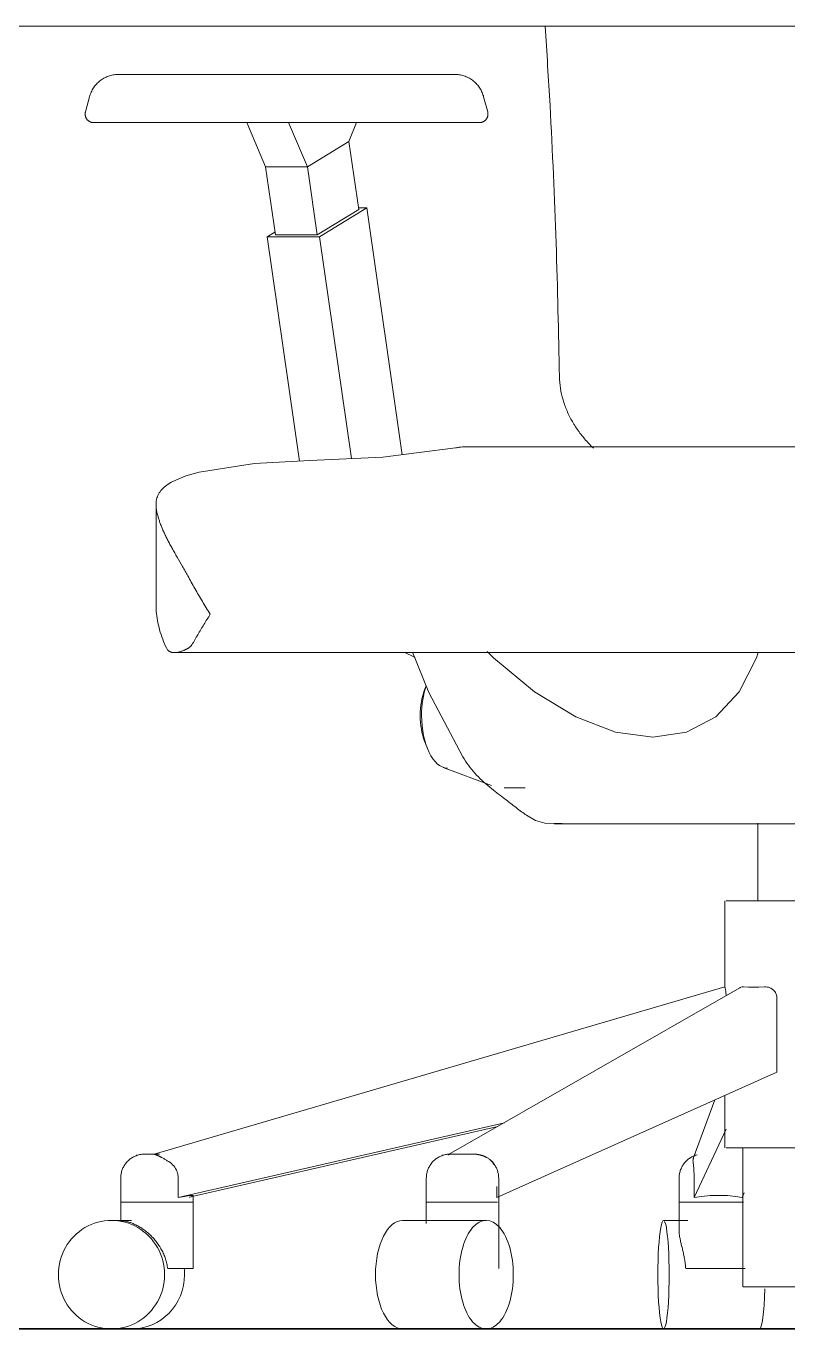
# Model space of a CAD drawing. Header units: inches. Extents: x -6 to 158, y 10 to 161.
# Drawn here: x 25.132 to 25.533, y 32.263 to 32.948 of the extents above; entities that cross this region are included whole.
import ezdxf

# ---------------------------------------------------------------- set-up
doc = ezdxf.new("R2010")
doc.units = ezdxf.units.IN
doc.header["$MEASUREMENT"] = 0
doc.linetypes.add('DASHED2', pattern=[9.525, 6.35, -3.175])
for name, color, linetype, lineweight in [('A-FLOR', 5, 'Continuous', 9), ('I-FURN', 2, 'Continuous', 9), ('I-FURN-PNLS', 2, 'Continuous', 9)]:
    doc.layers.add(name, color=color, linetype=linetype, lineweight=lineweight)
doc.layers.add('Proy', color=1, linetype='DASHED2')

# ---------------------------------------------------------------- blocks, each defined once
blk = doc.blocks.new('Haworth_Worksurface_Compose-Convergent_Rectangular - 30_ x 60_-369739-Section 1')
at = {"layer": 'I-FURN-PNLS', "color": 251}
blk.add_line((-8313.16, 685.8), (-9735.56, 685.8), dxfattribs=at)
blk = doc.blocks.new('Haworth_Chair_Zody-Task1 - Height Adjustable Arms-369731-Section 1')
at = {"layer": 'I-FURN', "color": 251}
for p, q in [((-8992.58, 660.4), (-9099.17, 660.4)), ((-9183.46, 648.63), (-9185.62, 640.58)), ((-8973.83, 640.58), (-8975.98, 648.63)), ((-9102.09, 635), (-9107.85, 635)), ((-9090.76, 611.65), (-9100.7, 635)), ((-9078.7, 635), (-9092.07, 635)), ((-9087.81, 635), (-8981.12, 635)), ((-9069.82, 635), (-9078.7, 635)), ((-9078.7, 635), (-9068.76, 611.65)), ((-9042.9, 635), (-9051.84, 635)), ((-9046.9, 625.01), (-9042.9, 635)), ((-8991.99, 635), (-8998.85, 635)), ((-9068.76, 611.65), (-9046.9, 625.01)), ((-9046.9, 625.01), (-9041.76, 589.23)), ((-9090.76, 611.65), (-9085.62, 575.86)), ((-9068.76, 611.65), (-9090.76, 611.65)), ((-9063.63, 575.86), (-9068.76, 611.65)), ((-9062.39, 574.93), (-9037.5, 590.15)), ((-9041.9, 590.15), (-9037.5, 590.15)), ((-9037.5, 590.15), (-9018.84, 460.18)), ((-9041.76, 589.23), (-9063.63, 575.86)), ((-9085.85, 577.4), (-9089.89, 574.93)), ((-9062.39, 574.93), (-9089.89, 574.93)), ((-9089.89, 574.93), (-9072.94, 456.84)), ((-9085.62, 575.86), (-9063.63, 575.86)), ((-9045.62, 458.12), (-9062.39, 574.93)), ((-8581.87, 464.34), (-8983.77, 464.34)), ((-9148.46, 434.04), (-9148.46, 380.85)), ((-9138.9, 356.02), (-8759.47, 356.02)), ((-9006.22, 338.58), (-9007.05, 336.41)), ((-9007.05, 309.37), (-9005.78, 306.05)), ((-8997.3, 295.6), (-8971.81, 286.09)), ((-8965.09, 284.79), (-8954.09, 284.79)), ((-8943.82, 266.2), (-8934.66, 266.07)), ((-8938.74, 265.83), (-8754.49, 265.83)), ((-8831.52, 266.2), (-8831.52, 225.42)), ((-8848.98, 225.42), (-8848.98, 180.03)), ((-8848.32, 225.42), (-8833.9, 225.42)), ((-8833.9, 225.42), (-8788.66, 225.42)), ((-8848.98, 180.05), (-9149.37, 92.07)), ((-8841.07, 179.6), (-8994.38, 91.76)), ((-8821.5, 174.04), (-8821.5, 135.25)), ((-8821.5, 135.25), (-8968.99, 69.21)), ((-8854.26, 120.58), (-8865.55, 89.64)), ((-8848.98, 122.94), (-8848.98, 95.25)), ((-8964.89, 108.54), (-9136.76, 69.21)), ((-8968.4, 106.53), (-9129.38, 69.69)), ((-8848.32, 105.23), (-8865.14, 69.21)), ((-8990.27, 92.07), (-8992.59, 92.07)), ((-8987.27, 92.07), (-8988.77, 92.07)), ((-8981.59, 92.07), (-8985.32, 92.07)), ((-8848.32, 95.25), (-8833.9, 95.25)), ((-8839.46, 95.25), (-8839.46, 22.22)), ((-8833.9, 95.25), (-8788.66, 95.25)), ((-9167.06, 79.37), (-9167.06, 66.67)), ((-9136.76, 79.37), (-9136.76, 69.21)), ((-9006.14, 79.37), (-9006.14, 66.67)), ((-8968.04, 66.67), (-8968.04, 79.37)), ((-8873.05, 79.37), (-8873.05, 66.67)), ((-8865.14, 69.21), (-8865.14, 79.37)), ((-9129.78, 69.6), (-9131.02, 69.31)), ((-9129.69, 69.8), (-9130.91, 69.39)), ((-9129.38, 70.29), (-9128.97, 70.17)), ((-9128.96, 66.67), (-9128.96, 70.2)), ((-8968.99, 69.21), (-8968.99, 75.01)), ((-8838.75, 71.63), (-8839.88, 69.21)), ((-9167.06, 66.67), (-9167.06, 57.15)), ((-9129.38, 66.67), (-9166.65, 66.67)), ((-9166.65, 66.67), (-9129.38, 66.67)), ((-9128.96, 66.67), (-9129.38, 66.67)), ((-9129.38, 66.67), (-9128.96, 66.67)), ((-9128.96, 31.75), (-9128.96, 66.67)), ((-8996.62, 66.67), (-9006.14, 66.67)), ((-9006.14, 66.67), (-8996.62, 66.67)), ((-9006.14, 66.67), (-9006.14, 55.52)), ((-8968.69, 66.67), (-8996.62, 66.67)), ((-8996.62, 66.67), (-8968.69, 66.67)), ((-8968.04, 31.75), (-8968.04, 66.67)), ((-8873.05, 66.67), (-8873.05, 51.5)), ((-8852.01, 66.67), (-8872.94, 66.67)), ((-8872.94, 66.67), (-8852.01, 66.67)), ((-8839.19, 66.67), (-8852.01, 66.67)), ((-8852.01, 66.67), (-8839.19, 66.67)), ((-9161.37, 57.15), (-9171.93, 57.15)), ((-8974.62, 57.15), (-9018.61, 57.15)), ((-8868.51, 57.15), (-8881.25, 57.15)), ((-9142.32, 31.75), (-9129.38, 31.75)), ((-9129.38, 31.75), (-9128.96, 31.75)), ((-8869.53, 31.75), (-8852.01, 31.75)), ((-8852.01, 31.75), (-8838.32, 31.75)), ((-8839.46, 22.22), (-8829.14, 22.22)), ((-8829.14, 22.22), (-8798.88, 22.22))]:
    blk.add_line(p, q, dxfattribs=at)
at = {"layer": 'I-FURN', "color": 251, "flags": 128}
for points in [[(-9183.46, 648.63), (-9183.29, 649.24), (-9183.08, 649.85), (-9182.86, 650.44), (-9182.61, 651.02), (-9182.34, 651.6), (-9182.05, 652.16), (-9181.73, 652.71), (-9181.39, 653.25), (-9181.03, 653.77), (-9180.65, 654.28), (-9180.25, 654.77), (-9179.83, 655.25), (-9179.39, 655.71), (-9178.94, 656.15), (-9178.46, 656.57), (-9177.97, 656.98), (-9177.47, 657.36), (-9176.95, 657.73), (-9176.41, 658.07), (-9175.86, 658.39), (-9175.3, 658.69), (-9174.73, 658.96), (-9174.15, 659.21), (-9173.56, 659.44), (-9172.96, 659.65), (-9172.35, 659.83), (-9171.73, 659.99), (-9171.11, 660.12), (-9170.48, 660.22), (-9169.85, 660.31), (-9169.22, 660.36), (-9168.59, 660.39), (-9168.13, 660.4)], [(-9164.53, 660.4), (-9164.83, 660.4), (-9165.11, 660.4), (-9165.39, 660.4), (-9165.65, 660.4), (-9165.9, 660.4), (-9166.14, 660.4), (-9166.37, 660.4), (-9166.58, 660.4), (-9166.79, 660.4), (-9166.98, 660.4), (-9167.15, 660.4), (-9167.31, 660.4), (-9167.46, 660.4), (-9167.59, 660.4), (-9167.71, 660.4), (-9167.82, 660.4), (-9167.91, 660.4), (-9167.98, 660.4), (-9168.04, 660.4), (-9168.08, 660.4), (-9168.11, 660.4), (-9168.13, 660.4)], [(-9168.13, 660.4), (-9168.12, 660.4), (-9168.1, 660.4), (-9168.06, 660.4), (-9168.01, 660.4), (-9167.94, 660.4), (-9167.85, 660.4), (-9167.75, 660.4), (-9167.64, 660.4), (-9167.51, 660.4), (-9167.41, 660.4)], [(-9167.41, 660.4), (-9156.68, 660.4), (-9154.86, 660.4)], [(-9112.39, 660.4), (-9129.01, 660.4), (-9145.19, 660.4), (-9160.91, 660.4), (-9164.53, 660.4)], [(-9099.17, 660.4), (-9099.37, 660.4), (-9099.59, 660.4), (-9099.81, 660.4), (-9100.05, 660.4), (-9100.31, 660.4), (-9100.57, 660.4), (-9100.84, 660.4), (-9101.13, 660.4), (-9101.42, 660.4), (-9101.73, 660.4), (-9102.04, 660.4), (-9102.36, 660.4), (-9102.69, 660.4), (-9103.03, 660.4), (-9103.37, 660.4), (-9103.72, 660.4), (-9104.08, 660.4), (-9104.44, 660.4), (-9104.81, 660.4), (-9105.18, 660.4), (-9105.56, 660.4), (-9105.93, 660.4), (-9106.31, 660.4), (-9106.7, 660.4), (-9107.08, 660.4), (-9107.46, 660.4), (-9107.85, 660.4), (-9108.23, 660.4), (-9108.61, 660.4), (-9108.99, 660.4), (-9109.37, 660.4), (-9109.74, 660.4), (-9110.11, 660.4), (-9110.48, 660.4), (-9110.84, 660.4), (-9111.19, 660.4), (-9111.54, 660.4), (-9111.88, 660.4), (-9112.22, 660.4), (-9112.39, 660.4)], [(-9112.39, 660.4), (-9104.1, 660.4), (-9099.17, 660.4)], [(-8997.15, 660.4), (-8996.8, 660.4), (-8996.46, 660.4), (-8996.13, 660.4), (-8995.8, 660.4), (-8995.48, 660.4), (-8995.16, 660.4), (-8994.86, 660.4), (-8994.57, 660.4), (-8994.29, 660.4), (-8994.01, 660.4), (-8993.75, 660.4), (-8993.5, 660.4), (-8993.27, 660.4), (-8993.04, 660.4), (-8992.83, 660.4), (-8992.63, 660.4), (-8992.44, 660.4), (-8992.27, 660.4), (-8992.11, 660.4), (-8991.96, 660.4), (-8991.83, 660.4), (-8991.71, 660.4), (-8991.61, 660.4), (-8991.53, 660.4), (-8991.45, 660.4), (-8991.4, 660.4), (-8991.36, 660.4), (-8991.33, 660.4), (-8991.32, 660.4)], [(-8991.32, 660.4), (-8991.32, 660.4), (-8991.35, 660.4), (-8991.39, 660.4), (-8991.44, 660.4), (-8991.51, 660.4), (-8991.59, 660.4), (-8991.69, 660.4), (-8991.8, 660.4), (-8991.93, 660.4), (-8992.07, 660.4), (-8992.23, 660.4), (-8992.4, 660.4), (-8992.58, 660.4)], [(-8991.32, 660.4), (-8990.68, 660.39), (-8990.05, 660.35), (-8989.42, 660.29), (-8988.79, 660.2), (-8988.16, 660.08), (-8987.54, 659.94), (-8986.93, 659.78), (-8986.32, 659.59), (-8985.72, 659.38), (-8985.14, 659.15), (-8984.56, 658.89), (-8983.99, 658.61), (-8983.43, 658.3), (-8982.88, 657.98), (-8982.35, 657.63), (-8981.84, 657.26), (-8981.34, 656.87), (-8980.85, 656.46), (-8980.38, 656.03), (-8979.93, 655.59), (-8979.5, 655.12), (-8979.08, 654.64), (-8978.69, 654.14), (-8978.31, 653.63), (-8977.96, 653.1), (-8977.63, 652.56), (-8977.32, 652.01), (-8977.03, 651.44), (-8976.76, 650.86), (-8976.52, 650.28), (-8976.3, 649.68), (-8976.11, 649.08), (-8975.98, 648.63)], [(-9181.34, 635), (-9181.51, 635), (-9181.69, 635.01), (-9181.87, 635.03), (-9182.04, 635.06), (-9182.22, 635.09), (-9182.39, 635.13), (-9182.56, 635.17), (-9182.73, 635.23), (-9182.9, 635.28), (-9183.06, 635.35), (-9183.23, 635.42), (-9183.38, 635.5), (-9183.54, 635.59), (-9183.69, 635.68), (-9183.84, 635.77), (-9183.99, 635.88), (-9184.13, 635.99), (-9184.26, 636.1), (-9184.39, 636.22), (-9184.52, 636.34), (-9184.64, 636.47), (-9184.75, 636.61), (-9184.86, 636.75), (-9184.97, 636.89), (-9185.07, 637.04), (-9185.16, 637.19), (-9185.25, 637.34), (-9185.33, 637.5), (-9185.4, 637.66), (-9185.47, 637.83), (-9185.53, 637.99), (-9185.58, 638.16), (-9185.63, 638.33), (-9185.67, 638.51), (-9185.71, 638.68), (-9185.73, 638.86), (-9185.75, 639.03), (-9185.77, 639.21), (-9185.77, 639.39), (-9185.77, 639.56), (-9185.76, 639.74), (-9185.74, 639.92), (-9185.72, 640.09), (-9185.69, 640.27), (-9185.65, 640.44), (-9185.62, 640.58)], [(-8973.83, 640.58), (-8973.78, 640.41), (-8973.75, 640.23), (-8973.72, 640.06), (-8973.7, 639.88), (-8973.68, 639.71), (-8973.68, 639.53), (-8973.68, 639.35), (-8973.68, 639.18), (-8973.7, 639), (-8973.72, 638.82), (-8973.74, 638.65), (-8973.78, 638.47), (-8973.82, 638.3), (-8973.87, 638.13), (-8973.93, 637.96), (-8973.99, 637.8), (-8974.06, 637.63), (-8974.13, 637.47), (-8974.21, 637.31), (-8974.3, 637.16), (-8974.4, 637.01), (-8974.49, 636.86), (-8974.6, 636.72), (-8974.71, 636.58), (-8974.83, 636.45), (-8974.95, 636.32), (-8975.08, 636.2), (-8975.21, 636.08), (-8975.35, 635.97), (-8975.49, 635.86), (-8975.63, 635.76), (-8975.78, 635.66), (-8975.93, 635.57), (-8976.09, 635.49), (-8976.25, 635.41), (-8976.41, 635.34), (-8976.58, 635.27), (-8976.74, 635.21), (-8976.91, 635.16), (-8977.09, 635.12), (-8977.26, 635.08), (-8977.43, 635.05), (-8977.61, 635.03), (-8977.79, 635.01), (-8977.96, 635), (-8978.11, 635)], [(-9179.64, 635), (-9179.97, 635), (-9180.26, 635), (-9180.52, 635), (-9180.75, 635), (-9180.93, 635), (-9181.09, 635), (-9181.2, 635), (-9181.28, 635), (-9181.33, 635), (-9181.34, 635)], [(-9181.34, 635), (-9181.32, 635), (-9181.26, 635), (-9181.17, 635), (-9181.05, 635), (-9180.88, 635), (-9180.68, 635), (-9180.45, 635), (-9180.18, 635), (-9179.88, 635), (-9179.54, 635), (-9179.17, 635), (-9178.76, 635), (-9178.32, 635), (-9177.86, 635), (-9177.36, 635), (-9176.83, 635), (-9176.27, 635), (-9175.68, 635), (-9175.06, 635), (-9174.42, 635), (-9173.76, 635), (-9173.07, 635), (-9172.79, 635)], [(-9158.6, 635), (-9166.97, 635), (-9178.06, 635), (-9179.64, 635)], [(-9172.79, 635), (-9156.76, 635), (-9140.26, 635), (-9123.29, 635), (-9119.25, 635)], [(-9113.55, 635), (-9127.76, 635), (-9141.79, 635), (-9146.63, 635)], [(-9119.25, 635), (-9118.46, 635), (-9117.66, 635), (-9116.83, 635), (-9116, 635), (-9115.14, 635), (-9114.28, 635), (-9113.41, 635), (-9112.52, 635), (-9111.63, 635), (-9110.73, 635), (-9109.82, 635), (-9108.92, 635), (-9108, 635), (-9107.09, 635), (-9106.18, 635), (-9105.27, 635), (-9104.37, 635), (-9103.47, 635), (-9102.57, 635), (-9101.68, 635), (-9100.81, 635), (-9099.94, 635), (-9099.08, 635), (-9098.24, 635), (-9097.41, 635), (-9096.6, 635), (-9095.81, 635), (-9095.03, 635), (-9094.28, 635), (-9093.54, 635), (-9092.83, 635), (-9092.14, 635), (-9091.48, 635), (-9090.84, 635), (-9090.22, 635), (-9089.64, 635), (-9089.08, 635), (-9088.56, 635), (-9088.06, 635), (-9087.81, 635)], [(-9017.47, 635), (-9025.73, 635), (-9042.9, 635)], [(-8990.16, 635), (-8990.97, 635), (-8991.8, 635), (-8991.99, 635)], [(-8981.12, 635), (-8980.68, 635), (-8980.28, 635), (-8979.9, 635), (-8979.57, 635), (-8979.26, 635), (-8978.99, 635), (-8978.76, 635), (-8978.56, 635), (-8978.4, 635), (-8978.27, 635), (-8978.18, 635), (-8978.13, 635), (-8978.11, 635)], [(-8978.11, 635), (-8978.13, 635), (-8978.18, 635), (-8978.27, 635), (-8978.4, 635), (-8978.56, 635), (-8978.76, 635), (-8979, 635), (-8979.26, 635), (-8979.57, 635), (-8979.91, 635), (-8980.28, 635), (-8980.68, 635), (-8981.12, 635)], [(-9067.45, 457.14), (-9029.08, 458.87), (-8990.78, 463.79)], [(-9125.71, 451.05), (-9096.63, 455.56), (-9067.45, 457.14)], [(-9139.54, 446.15), (-9132.68, 449.1), (-9125.71, 451.05)], [(-9013.45, 356.18), (-9004.88, 335), (-8986.99, 301.21)], [(-8831.34, 355.98), (-8832.3, 353.24), (-8841.39, 335.41), (-8853.78, 322.27), (-8869.09, 314.21), (-8886.85, 311.5), (-8906.52, 314.21), (-8927.48, 322.27), (-8949.1, 335.41), (-8970.7, 353.24), (-8974.16, 356.54)], [(-8953.46, 270.41), (-8948.7, 267.62), (-8943.82, 266.2)], [(-8839.06, 180.03), (-8836.58, 179.89), (-8833.9, 179.84)], [(-8833.9, 179.84), (-8831.05, 179.89), (-8828.06, 180.03)], [(-9167.06, 79.37), (-9167.05, 79.88), (-9167.02, 80.39), (-9166.97, 80.9), (-9166.9, 81.4), (-9166.81, 81.9), (-9166.7, 82.39), (-9166.57, 82.88), (-9166.42, 83.37), (-9166.25, 83.85), (-9166.06, 84.32), (-9165.85, 84.78), (-9165.63, 85.24), (-9165.38, 85.69), (-9165.12, 86.12), (-9164.84, 86.55), (-9164.55, 86.96), (-9164.24, 87.36), (-9163.91, 87.75), (-9163.57, 88.12), (-9163.21, 88.49), (-9162.84, 88.83), (-9162.46, 89.16), (-9162.06, 89.48), (-9161.65, 89.78), (-9161.23, 90.06), (-9160.79, 90.33), (-9160.35, 90.58), (-9159.9, 90.81), (-9159.43, 91.02), (-9158.97, 91.21), (-9158.49, 91.39), (-9158, 91.54), (-9157.52, 91.68), (-9157.02, 91.79), (-9156.52, 91.89), (-9156.02, 91.97), (-9155.51, 92.02), (-9155.01, 92.06), (-9154.5, 92.07), (-9154.36, 92.07)], [(-9149.33, 92.07), (-9149.58, 92.07), (-9149.83, 92.07), (-9150.07, 92.07), (-9150.31, 92.07), (-9150.54, 92.07), (-9150.77, 92.07), (-9151, 92.07), (-9151.22, 92.07), (-9151.44, 92.07), (-9151.65, 92.07), (-9151.85, 92.07), (-9152.05, 92.07), (-9152.25, 92.07), (-9152.43, 92.07), (-9152.61, 92.07), (-9152.78, 92.07), (-9152.95, 92.07), (-9153.1, 92.07), (-9153.25, 92.07), (-9153.39, 92.07), (-9153.52, 92.07), (-9153.64, 92.07), (-9153.75, 92.07), (-9153.86, 92.07), (-9153.95, 92.07), (-9154.04, 92.07), (-9154.11, 92.07), (-9154.18, 92.07), (-9154.23, 92.07), (-9154.28, 92.07), (-9154.32, 92.07), (-9154.34, 92.07), (-9154.36, 92.07), (-9154.36, 92.07)], [(-9154.36, 92.07), (-9154.36, 92.07), (-9154.34, 92.07), (-9154.32, 92.07), (-9154.28, 92.07), (-9154.24, 92.07), (-9154.22, 92.07)], [(-9154.22, 92.07), (-9154.17, 92.07), (-9154.1, 92.07), (-9154.02, 92.07), (-9153.93, 92.07), (-9153.84, 92.07), (-9153.73, 92.07), (-9153.62, 92.07), (-9153.49, 92.07), (-9153.36, 92.07), (-9153.22, 92.07), (-9153.07, 92.07), (-9152.91, 92.07), (-9152.75, 92.07), (-9152.57, 92.07), (-9152.39, 92.07), (-9152.21, 92.07), (-9152.01, 92.07), (-9151.81, 92.07), (-9151.61, 92.07), (-9151.39, 92.07), (-9151.18, 92.07), (-9150.95, 92.07), (-9150.73, 92.07), (-9150.49, 92.07), (-9150.26, 92.07), (-9150.02, 92.07), (-9149.78, 92.07), (-9149.53, 92.07), (-9149.28, 92.07), (-9149.03, 92.07), (-9148.78, 92.07), (-9148.53, 92.07), (-9148.28, 92.07), (-9148.02, 92.07), (-9147.77, 92.07), (-9147.51, 92.07), (-9147.26, 92.07), (-9147.01, 92.07), (-9146.76, 92.07), (-9146.69, 92.07)], [(-9006.14, 79.37), (-9006.13, 79.88), (-9006.1, 80.39), (-9006.05, 80.9), (-9005.98, 81.4), (-9005.89, 81.9), (-9005.78, 82.39), (-9005.65, 82.88), (-9005.5, 83.37), (-9005.33, 83.85), (-9005.14, 84.32), (-9004.93, 84.78), (-9004.71, 85.24), (-9004.46, 85.69), (-9004.2, 86.12), (-9003.92, 86.55), (-9003.63, 86.96), (-9003.32, 87.36), (-9002.99, 87.75), (-9002.65, 88.12), (-9002.29, 88.49), (-9001.92, 88.83), (-9001.53, 89.16), (-9001.14, 89.48), (-9000.73, 89.78), (-9000.3, 90.06), (-8999.87, 90.33), (-8999.43, 90.58), (-8998.98, 90.81), (-8998.51, 91.02), (-8998.04, 91.21), (-8997.57, 91.39), (-8997.08, 91.54), (-8996.59, 91.68), (-8996.1, 91.79), (-8995.6, 91.89), (-8995.1, 91.97), (-8994.59, 92.02), (-8994.09, 92.06), (-8993.58, 92.07), (-8993.44, 92.07)], [(-8990.27, 92.07), (-8990.48, 92.07), (-8990.7, 92.07), (-8990.9, 92.07), (-8991.1, 92.07), (-8991.3, 92.07), (-8991.48, 92.07), (-8991.66, 92.07), (-8991.84, 92.07), (-8992, 92.07), (-8992.16, 92.07), (-8992.31, 92.07), (-8992.45, 92.07), (-8992.58, 92.07), (-8992.7, 92.07), (-8992.82, 92.07), (-8992.92, 92.07), (-8993.02, 92.07), (-8993.11, 92.07), (-8993.18, 92.07), (-8993.25, 92.07), (-8993.31, 92.07), (-8993.35, 92.07), (-8993.39, 92.07), (-8993.42, 92.07), (-8993.44, 92.07), (-8993.44, 92.07)], [(-8993.44, 92.07), (-8993.44, 92.07), (-8993.42, 92.07), (-8993.4, 92.07), (-8993.36, 92.07), (-8993.32, 92.07), (-8993.26, 92.07), (-8993.2, 92.07), (-8993.12, 92.07), (-8993.04, 92.07), (-8992.94, 92.07), (-8992.84, 92.07), (-8992.73, 92.07), (-8992.6, 92.07), (-8992.59, 92.07)], [(-8981.59, 92.07), (-8981.72, 92.07), (-8981.86, 92.07), (-8982.01, 92.07), (-8982.17, 92.07), (-8982.33, 92.07), (-8982.51, 92.07), (-8982.68, 92.07), (-8982.87, 92.07), (-8983.06, 92.07), (-8983.26, 92.07), (-8983.47, 92.07), (-8983.68, 92.07), (-8983.9, 92.07), (-8984.12, 92.07), (-8984.35, 92.07), (-8984.58, 92.07), (-8984.81, 92.07), (-8985.05, 92.07), (-8985.29, 92.07), (-8985.54, 92.07), (-8985.79, 92.07), (-8986.04, 92.07), (-8986.29, 92.07), (-8986.54, 92.07), (-8986.79, 92.07), (-8987.05, 92.07), (-8987.3, 92.07), (-8987.55, 92.07), (-8987.81, 92.07), (-8988.06, 92.07), (-8988.31, 92.07), (-8988.56, 92.07), (-8988.8, 92.07), (-8989.05, 92.07), (-8989.29, 92.07), (-8989.52, 92.07), (-8989.76, 92.07), (-8989.98, 92.07), (-8990.21, 92.07), (-8990.27, 92.07)], [(-8972.65, 89.17), (-8972.27, 88.83), (-8971.9, 88.49), (-8971.54, 88.13), (-8971.2, 87.75), (-8970.87, 87.36), (-8970.56, 86.96), (-8970.26, 86.55), (-8969.98, 86.12), (-8969.72, 85.69), (-8969.48, 85.24), (-8969.25, 84.79), (-8969.05, 84.32), (-8968.86, 83.85), (-8968.69, 83.37), (-8968.54, 82.89), (-8968.41, 82.4), (-8968.3, 81.9), (-8968.21, 81.4), (-8968.13, 80.9), (-8968.08, 80.39), (-8968.05, 79.89), (-8968.04, 79.38), (-8968.04, 79.37)], [(-8873.05, 79.37), (-8873.04, 79.88), (-8873.01, 80.39), (-8872.96, 80.9), (-8872.88, 81.4), (-8872.79, 81.9), (-8872.68, 82.39), (-8872.55, 82.88), (-8872.4, 83.37), (-8872.23, 83.85), (-8872.04, 84.32), (-8871.84, 84.78), (-8871.61, 85.24), (-8871.37, 85.69), (-8871.11, 86.12), (-8870.83, 86.55), (-8870.53, 86.96), (-8870.22, 87.36), (-8869.89, 87.75), (-8869.55, 88.12), (-8869.19, 88.49), (-8868.82, 88.83), (-8868.44, 89.16), (-8868.04, 89.48), (-8867.63, 89.78), (-8867.21, 90.06), (-8866.78, 90.33), (-8866.33, 90.58), (-8865.88, 90.81), (-8865.42, 91.02), (-8864.95, 91.21), (-8864.47, 91.39), (-8863.99, 91.54), (-8863.5, 91.68)], [(-9136.76, 69.21), (-9133.39, 69.8), (-9130.88, 70.17), (-9129.38, 70.29)], [(-8852.01, 70.29), (-8856.63, 70.17), (-8861.09, 69.8), (-8865.14, 69.21)], [(-8839.88, 69.21), (-8843.38, 69.8), (-8847.5, 70.17), (-8852.01, 70.29)]]:
    blk.add_lwpolyline(points, dxfattribs=at)
at = {"layer": 'I-FURN', "color": 251}
for centre, major_axis, ratio, start_param, end_param in [((-8984.26, 330.75), (0, 133.59), 0.536446, 0.062819, 0.09115), ((-8958.14, 561.6), (-124.72, 203.97), 0.828184, 2.219437, 2.245873), ((-8998.19, 322.89), (0, 22.29), 0.5, 0.918961, 1.570796), ((-8994.75, 322.89), (0, 27.76), 0.5, 0.971942, 1.570796), ((-8998.19, 322.89), (0, 22.29), 0.5, 1.570796, 2.222632), ((-8994.75, 322.89), (0, 27.76), 0.5, 1.570796, 3.118643), ((-9171.93, 28.57), (0, 28.57), 0.978148, 4.712389, 7.853982), ((-9161.37, 28.57), (0, 28.58), 0.978148, 0.117349, 0.191115), ((-9018.61, 28.57), (0, 28.57), 0.5, 0, 1.570796), ((-8974.62, 28.57), (0, 28.57), 0.5, 4.712389, 7.853982), ((-8881.25, 28.57), (0, 28.57), 0.104528, 4.712389, 7.853982), ((-9171.93, 28.57), (0, 28.57), 0.978148, 1.570796, 4.712389), ((-9161.37, 28.57), (0, 28.57), 0.978148, 3.141593, 4.712389), ((-9161.37, 28.57), (0, 28.57), 0.978148, 4.712389, 4.82478), ((-9018.61, 28.57), (0, 28.57), 0.5, 1.570796, 3.141593), ((-8974.62, 28.57), (0, 28.57), 0.5, 1.570796, 4.712389), ((-8881.25, 28.57), (0, 28.57), 0.104528, 1.570796, 4.712389), ((-8830.73, 28.57), (0, 28.58), 0.104528, 3.141593, 4.45059)]:
    blk.add_ellipse(centre, major_axis=major_axis, ratio=ratio, start_param=start_param, end_param=end_param, dxfattribs=at)
for points, knots in [([(-8936.09, 501.27), (-8936.48, 524.2), (-8937.58, 571.19), (-8940.27, 633.56), (-8942.66, 671.88), (-8943.62, 685.81)], [0, 0, 0, 0, 0.2222222, 0.4444444, 0.5717875, 0.5717875, 0.5717875, 0.5717875]), ([(-8918.16, 463.58), (-8918.62, 464.01), (-8919.83, 465.21), (-8921.73, 467.24), (-8923.81, 469.69), (-8925.76, 472.23), (-8927.57, 474.85), (-8929.23, 477.56), (-8930.73, 480.35), (-8932.51, 484.15), (-8935.02, 491.02), (-8935.99, 497.18), (-8936.09, 501.27)], [0.4341285, 0.4341285, 0.4341285, 0.4341285, 0.4583333, 0.5, 0.5416667, 0.5833333, 0.625, 0.6666667, 0.7083333, 0.75, 0.8333333, 1, 1, 1, 1]), ([(-9131.72, 396.42), (-9132.71, 398.1), (-9134.64, 401.42), (-9136.89, 405.44), (-9138.64, 408.53), (-9139.92, 410.79), (-9141.15, 413), (-9142.29, 415.19), (-9143.34, 417.33), (-9144.34, 419.42), (-9145.25, 421.46), (-9146.04, 423.46), (-9146.73, 425.4), (-9147.54, 427.89), (-9148.52, 432.01), (-9148.51, 435.04), (-9148.17, 436.71)], [-1, -1, -1, -1, -0.9, -0.8, -0.75, -0.7, -0.65, -0.6, -0.55, -0.5, -0.45, -0.4, -0.35, -0.3, -0.2, 0, 0, 0, 0]), ([(-9148.42, 382.59), (-9148.5, 380.98), (-9148.39, 376.23), (-9146.89, 368.03), (-9144.4, 361.48), (-9142.83, 358.23)], [-0.5053952, -0.5053952, -0.5053952, -0.5053952, -0.4, -0.2, 0, 0, 0, 0]), ([(-9142.83, 358.23), (-9142.69, 357.98), (-9142.47, 357.63), (-9142.17, 357.26), (-9141.94, 357.01), (-9141.68, 356.8), (-9141.41, 356.62), (-9141.13, 356.47), (-9140.85, 356.34), (-9140.56, 356.24), (-9140.26, 356.16), (-9139.95, 356.1), (-9139.53, 356.04), (-9139, 356.01), (-9138.12, 356.04), (-9136.97, 356.2), (-9135.77, 356.51), (-9134.79, 356.83), (-9134.16, 357.06), (-9133.65, 357.27), (-9133.27, 357.43), (-9132.95, 357.57), (-9132.69, 357.7), (-9132.5, 357.79), (-9132.31, 357.89), (-9132.05, 358.02), (-9131.72, 358.19), (-9131.39, 358.38), (-9131.14, 358.55), (-9130.96, 358.68), (-9130.78, 358.83), (-9130.54, 359.03), (-9130.13, 359.41), (-9129.79, 359.78), (-9129.56, 360.05)], [-1, -1, -1, -1, -0.95, -0.925, -0.9, -0.875, -0.85, -0.825, -0.8, -0.775, -0.75, -0.725, -0.7, -0.65, -0.6, -0.5, -0.4, -0.35, -0.3, -0.275, -0.25, -0.225, -0.2125, -0.2, -0.1875, -0.175, -0.15, -0.125, -0.1125, -0.1, -0.0875, -0.075, -0.05, 0, 0, 0, 0]), ([(-8848.26, 175.47), (-8848.28, 175.94), (-8848.36, 176.84), (-8848.49, 177.83), (-8848.61, 178.5), (-8848.7, 179.02), (-8848.78, 179.35), (-8848.83, 179.57), (-8848.86, 179.7), (-8848.94, 179.99), (-8848.97, 180.08), (-8848.98, 180.03)], [0.1428571, 0.1428571, 0.1428571, 0.1428571, 0.2857143, 0.4285714, 0.5, 0.5714286, 0.6785714, 0.7053571, 0.7321429, 0.7857143, 1, 1, 1, 1]), ([(-8841.06, 179.6), (-8840.91, 179.69), (-8840.29, 179.98), (-8839.6, 180.08), (-8839.06, 180.03)], [0.7145163, 0.7145163, 0.7145163, 0.7145163, 0.7857143, 1, 1, 1, 1]), ([(-8828.06, 180.03), (-8827.13, 180.09), (-8825.74, 179.87), (-8824.05, 178.98), (-8823.05, 178.11), (-8822.33, 177.14), (-8821.69, 175.84), (-8821.5, 174.77), (-8821.5, 174.04)], [0, 0, 0, 0, 0.285714, 0.428571, 0.571429, 0.678571, 0.785714, 1, 1, 1, 1]), ([(-9149.33, 92.07), (-9149.38, 92.08), (-9149.4, 92.07), (-9149.35, 92.02), (-9149.3, 91.98), (-9149.25, 91.95), (-9149.18, 91.92), (-9149.08, 91.88), (-9148.93, 91.82), (-9148.74, 91.75), (-9148.59, 91.69), (-9148.47, 91.64), (-9148.35, 91.59), (-9148.18, 91.52), (-9147.95, 91.43), (-9147.66, 91.31), (-9147.37, 91.18), (-9147.06, 91.04), (-9146.75, 90.9), (-9146.42, 90.75), (-9146.09, 90.58), (-9145.76, 90.41), (-9145.31, 90.17), (-9144.49, 89.73), (-9143.29, 89.02), (-9142.29, 88.39), (-9141.78, 88.07)], [0, 0, 0, 0, 0.071429, 0.107143, 0.125, 0.142857, 0.160714, 0.178571, 0.214286, 0.25, 0.267857, 0.285714, 0.303571, 0.321429, 0.357143, 0.392857, 0.428571, 0.464286, 0.5, 0.535714, 0.571429, 0.607143, 0.642857, 0.714286, 0.857143, 1, 1, 1, 1]), ([(-8992.59, 92.07), (-8992.85, 92.08), (-8993.21, 92.07), (-8993.56, 92.02), (-8993.75, 91.98), (-8993.88, 91.95), (-8993.99, 91.92), (-8994.13, 91.88), (-8994.28, 91.82), (-8994.41, 91.75), (-8994.5, 91.69), (-8994.54, 91.66), (-8994.56, 91.64)], [-1, -1, -1, -1, -0.9285714, -0.8928571, -0.875, -0.8571429, -0.8392857, -0.8214286, -0.7857143, -0.75, -0.7321429, -0.7142857, -0.7142857, -0.7142857, -0.7142857]), ([(-8971.56, 88.07), (-8971.82, 88.39), (-8972.42, 89.02), (-8973.37, 89.73), (-8974.12, 90.17), (-8974.57, 90.41), (-8974.92, 90.58), (-8975.28, 90.75), (-8975.65, 90.9), (-8976.03, 91.04), (-8976.42, 91.18), (-8976.82, 91.31), (-8977.23, 91.43), (-8977.57, 91.52), (-8977.86, 91.59), (-8978.07, 91.64), (-8978.29, 91.69), (-8978.58, 91.75), (-8978.95, 91.82), (-8979.33, 91.88), (-8979.63, 91.92), (-8979.85, 91.95), (-8980.07, 91.98), (-8980.37, 92.02), (-8980.88, 92.07), (-8981.31, 92.08), (-8981.59, 92.07)], [-1, -1, -1, -1, -0.857143, -0.714286, -0.642857, -0.607143, -0.571429, -0.535714, -0.5, -0.464286, -0.428571, -0.392857, -0.357143, -0.321429, -0.303571, -0.285714, -0.267857, -0.25, -0.214286, -0.178571, -0.160714, -0.142857, -0.125, -0.107143, -0.071429, 0, 0, 0, 0]), ([(-9141.78, 88.07), (-9140.76, 87.44), (-9139.04, 85.95), (-9137.49, 83.37), (-9136.89, 81.16), (-9136.77, 79.98), (-9136.76, 79.37)], [0, 0, 0, 0, 0.333333, 0.666667, 0.833333, 1, 1, 1, 1]), ([(-8865.14, 79.37), (-8865.14, 80.28), (-8865.16, 81.57), (-8865.23, 83.23), (-8865.31, 84.8), (-8865.46, 86.53), (-8865.6, 87.6), (-8865.68, 88.07)], [-1, -1, -1, -1, -0.75, -0.625, -0.5, -0.25, 0, 0, 0, 0]), ([(-9142.32, 31.75), (-9142.43, 32.62), (-9142.73, 34.34), (-9143.31, 36.45), (-9143.89, 38.1), (-9144.38, 39.32), (-9144.93, 40.51), (-9145.53, 41.68), (-9146.19, 42.83), (-9146.89, 43.94), (-9147.64, 45.02), (-9148.43, 46.07), (-9149.26, 47.09), (-9150.14, 48.07), (-9151.06, 49.01), (-9152, 49.91), (-9152.97, 50.76), (-9153.98, 51.57), (-9155, 52.33), (-9156.02, 53.02), (-9157.04, 53.66), (-9158.07, 54.25), (-9159.09, 54.77), (-9160.39, 55.38), (-9161.94, 55.99), (-9164.14, 56.68), (-9166.18, 57.07), (-9166.99, 57.14), (-9167.06, 57.15), (-9167.06, 57.15)], [0, 0, 0, 0, 0.05, 0.1, 0.125, 0.15, 0.175, 0.2, 0.225, 0.25, 0.275, 0.3, 0.325, 0.35, 0.375, 0.4, 0.425, 0.45, 0.475, 0.5, 0.525, 0.55, 0.575, 0.6, 0.65, 0.7, 0.8, 0.9, 0.9241921, 0.9241921, 0.9241921, 0.9241921]), ([(-8872.28, 46.24), (-8872.34, 46.52), (-8872.47, 47.14), (-8872.67, 48.07), (-8872.84, 49.01), (-8872.95, 49.91), (-8873.02, 50.74), (-8873.04, 51.26), (-8873.04, 51.5)], [0.3040715, 0.3040715, 0.3040715, 0.3040715, 0.325, 0.35, 0.375, 0.4, 0.425, 0.4480343, 0.4480343, 0.4480343, 0.4480343]), ([(-8869.53, 31.75), (-8869.61, 32.62), (-8869.8, 34.34), (-8870.1, 36.45), (-8870.41, 38.1), (-8870.66, 39.32), (-8870.94, 40.51), (-8871.2, 41.68), (-8871.46, 42.83), (-8871.74, 43.94), (-8872.01, 45.02), (-8872.17, 45.72), (-8872.24, 46.07)], [0, 0, 0, 0, 0.05, 0.1, 0.125, 0.15, 0.175, 0.2, 0.225, 0.25, 0.275, 0.3, 0.3, 0.3, 0.3])]:
    blk.add_open_spline(points, degree=3, knots=knots, dxfattribs=at)
for points in [[(-8988.76, 464.08), (-8986.54, 464.34), (-8984.04, 464.4), (-8981.24, 464.29)], [(-9148.17, 436.71), (-9147.75, 438.56), (-9145.88, 442.02), (-9141.98, 444.89), (-9139.54, 446.15)], [(-9119.88, 376.25), (-9121.32, 378.5), (-9124.1, 382.99), (-9128.06, 389.72), (-9130.53, 394.2), (-9131.72, 396.42)], [(-9129.56, 360.05), (-9128.56, 361.84), (-9126.51, 365.44), (-9123.28, 370.84), (-9121.03, 374.45), (-9119.88, 376.25)], [(-8986.99, 301.21), (-8985.1, 298.1), (-8980.8, 292.31), (-8975.57, 287.4), (-8972.74, 285.16)], [(-8972.74, 285.16), (-8970.16, 283.15), (-8965.28, 279.31), (-8958.57, 274.22), (-8955.03, 271.55), (-8953.46, 270.41)], [(-8865.68, 88.07), (-8865.73, 88.39), (-8865.75, 89.02), (-8865.58, 89.58), (-8865.46, 89.85)], [(-8970.52, 86.45), (-8970.83, 87.07), (-8971.18, 87.6), (-8971.56, 88.07)]]:
    blk.add_open_spline(points, degree=3, dxfattribs=at)

msp = doc.modelspace()

# ---------------------------------------------------------------- linework, layer by layer
at = {"layer": 'A-FLOR', "lineweight": 35}
msp.add_line((34.59831, 32.26252), (16.24379, 32.26252), dxfattribs=at)
at = {"layer": 'Proy', "ltscale": 0.75}
msp.add_line((15.95049, 32.26252), (39.93369, 32.26252), dxfattribs=at)

# ---------------------------------------------------------------- block references
at = {"layer": 'I-FURN', "xscale": 0.000999999999999, "yscale": 0.000999999999999, "zscale": 0.000999999999999}
msp.add_blockref('Haworth_Chair_Zody-Task1 - Height Adjustable Arms-369731-Section 1', (34.34841, 32.26252), dxfattribs=at)
at = {"layer": 'I-FURN-PNLS', "xscale": 0.000999999999999, "yscale": 0.000999999999999, "zscale": 0.000999999999999}
msp.add_blockref('Haworth_Worksurface_Compose-Convergent_Rectangular - 30_ x 60_-369739-Section 1', (34.34841, 32.26252), dxfattribs=at)

doc.saveas('drawing.dxf')
